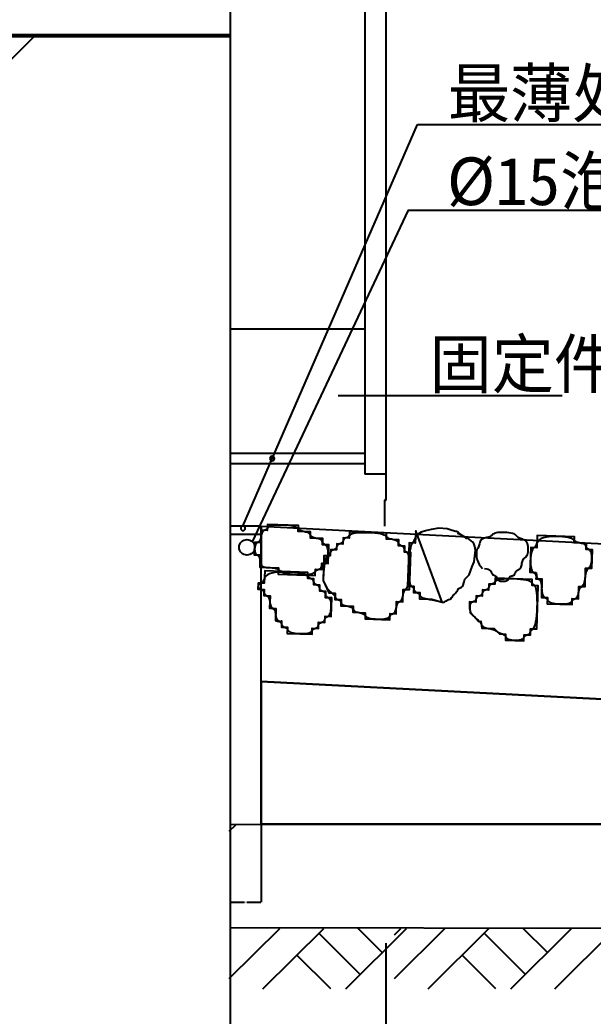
# Model space of a CAD drawing. Header units: metres. Extents: x 5236 to 7373, y 2233 to 4846.
# Drawn here: x 5951 to 6504, y 3224 to 4185 of the extents above; entities that cross this region are included whole.
import ezdxf

# ---------------------------------------------------------------- set-up
doc = ezdxf.new("R2010")
doc.units = ezdxf.units.M
for name, color, linetype in [('A-DIM', 3, 'Continuous'), ('HATCH', 9, 'Continuous'), ('LINE', 31, 'Continuous'), ('PUB_DIM', 3, 'Continuous'), ('STR', 1, 'Continuous'), ('TEXT', 7, 'Continuous'), ('TXT1', 4, 'Continuous')]:
    doc.layers.add(name, color=color, linetype=linetype)
doc.dimstyles.get("Standard").update_dxf_attribs({"dimtxt": 2.5, "dimasz": 2.5, "dimexe": 1.25, "dimexo": 0.625, "dimtad": 1, "dimcen": 2.5, "dimazin": 3, "dimtfac": 1, "dimtmove": 0, "dimatfit": 3})

# ---------------------------------------------------------------- blocks, each defined once
blk = doc.blocks.new('*D3')
for p, q in [((6303.86, 3746.65), (6303.86, 3721.63)), ((6302.9, 3721.63), (6302.65, 3721.63)), ((6303.15, 3696.6), (6303.15, 3721.63)), ((6303.15, 3721.63), (6303.86, 3721.63)), ((6304.11, 3721.63), (6304.36, 3721.63))]:
    blk.add_line(p, q)
at = {"layer": 'Defpoints'}
for p in [(6303.86, 3746.65), (6303.15, 3721.63), (6303.15, 3696.6)]:
    blk.add_point(p, dxfattribs=at)
at = {"layer": 'PUB_DIM', "insert": (6303.505, 3722.755), "char_height": 1, "attachment_point": 5}
blk.add_mtext('50', dxfattribs=at)
blk = doc.blocks.new('*D4')
for p, q in [((6153.86, 3438.29), (6153.86, 3333.85)), ((6183.86, 3438.29), (6183.86, 3333.85)), ((6154.11, 3333.85), (6167.86, 3333.85)), ((6169.86, 3333.85), (6183.61, 3333.85))]:
    blk.add_line(p, q)
at = {"layer": 'Defpoints'}
for p in [(6153.86, 3438.29), (6183.86, 3438.29), (6153.86, 3333.85)]:
    blk.add_point(p, dxfattribs=at)
at = {"layer": 'PUB_DIM', "insert": (6168.86, 3333.85), "char_height": 1, "attachment_point": 5}
blk.add_mtext('30', dxfattribs=at)
blk = doc.blocks.new('*D5')
for p, q in [((6303.86, 3294.14), (6303.86, 3063.3)), ((6903.86, 3294.14), (6903.86, 3063.3)), ((6304.11, 3063.3), (6602.36, 3063.3)), ((6605.36, 3063.3), (6903.61, 3063.3))]:
    blk.add_line(p, q)
at = {"layer": 'Defpoints'}
for p in [(6303.86, 3294.14), (6903.86, 3294.14), (6303.86, 3063.3)]:
    blk.add_point(p, dxfattribs=at)
at = {"layer": 'PUB_DIM', "insert": (6603.86, 3063.3), "char_height": 1, "attachment_point": 5}
blk.add_mtext('600', dxfattribs=at)

msp = doc.modelspace()

# ---------------------------------------------------------------- hatches: boundary and pattern name
h = msp.add_hatch()
h.set_pattern_fill('AN31C', scale=400)
h.set_pattern_definition([(45, (0, 0), (-898.03, 898.03), [])])
h.paths.add_polyline_path([(5828.86, 3803.64), (5798.86, 3803.64), (5798.86, 4168.78), (5628.86, 4168.78), (5628.86, 3803.64), (5598.86, 3803.64), (5598.86, 4168.78), (5473.86, 4168.78), (5473.86, 2977.9), (6153.86, 2977.9), (6153.86, 4168.78), (6028.86, 4168.78), (6028.86, 3803.64), (5998.86, 3803.64), (5998.86, 4168.78), (5828.86, 4168.78)])
h.paths.add_polyline_path([(5598.86, 3803.64), (5628.86, 3803.64), (5628.86, 4168.78), (5598.86, 4168.78)])
h.paths.add_polyline_path([(5828.86, 4168.78), (5798.86, 4168.78), (5798.86, 3803.64), (5828.86, 3803.64)])
h.paths.add_polyline_path([(6028.86, 4168.78), (5998.86, 4168.78), (5998.86, 3803.64), (6028.86, 3803.64)])
at = {"layer": 'HATCH'}
h = msp.add_hatch(dxfattribs=at)
h.set_pattern_fill('AR-CONC', scale=20)
h.paths.add_polyline_path([(6575.02, 3308.79), (6575.02, 3349.53, -0.43), (6572.69, 3351.71, -0.43), (6575.02, 3353.89), (6575.02, 3408.91), (6153.86, 3408.72), (6153.86, 3309.33)])
h.paths.add_polyline_path([(6575.02, 3408.91), (6575.02, 3353.89, -0.4), (6577.06, 3351.71, -0.4), (6575.02, 3349.53), (6575.02, 3308.79), (6805.7, 3308.49), (6734.05, 3408.98)])

# ---------------------------------------------------------------- linework, layer by layer
for p, q in [((6166.2, 3696.6, -5004.31), (6334.5, 4083.89, -5004.31)), ((6334.5, 4083.89, -5004.31), (6706.15, 4083.89, -5004.31)), ((6283.86, 3886.65, -5004.31), (6153.86, 3886.65, -5004.31)), ((6283.86, 3766.65, -5004.31), (6153.86, 3766.65, -5004.31)), ((6283.86, 3756.65, -5004.31), (6153.86, 3756.65, -5004.31)), ((6183.86, 3696.6, -5004.31), (6153.86, 3696.6, -5004.31)), ((6183.86, 3688.6, -5004.31), (6153.86, 3688.6, -5004.31))]:
    msp.add_line(p, q)
msp.add_lwpolyline([(6175.41, 3681.35), (6325.94, 4001.36), (6661.86, 4001.36)])
for points in [[(6192.21, 3761.75, 1), (6196.59, 3761.75, 1)], [(6164.02, 3694.41, 1), (6168.39, 3694.41, 1)]]:
    msp.add_lwpolyline(points, format="xyb", close=True)
msp.add_lwpolyline([(6183.86, 3546.51), (6183.86, 3408.78), (6734.05, 3408.98), (6805.7, 3308.49), (6923.96, 3308.49), (6923.96, 3481.98), (6853.96, 3481.98), (6853.96, 3511.98)], close=True)
msp.add_circle((6170.07, 3676.09, -5004.31), 7.5)
at = {"layer": 'A-DIM'}
for points in [[(5473.86, 2977.9), (5473.86, 4170.96), (6153.86, 4170.96), (6153.86, 2977.9)], [(6183.86, 3546.51), (6853.96, 3511.98), (6853.96, 3481.98), (6923.96, 3481.98), (6923.73, 3308.34), (6811.99, 3308.54), (6805.7, 3308.49), (6734.05, 3408.98), (6183.86, 3408.98), (6183.86, 3546.51)]]:
    msp.add_lwpolyline(points, dxfattribs=at)
at = {"layer": 'HATCH'}
for p, q in [((6153.07, 3402.43, -5004.31), (6159.19, 3408.54, -5004.31)), ((6153.07, 3260, -5004.31), (6201.62, 3308.54, -5004.31)), ((6185.54, 3250.04, -5004.31), (6244.04, 3308.54, -5004.31)), ((6265.27, 3250.04, -5004.31), (6323.77, 3308.54, -5004.31)), ((6300.47, 3285.24, -5004.31), (6277.17, 3308.54, -5004.31)), ((6312.31, 3302.43, -5004.31), (6318.42, 3308.54, -5004.31)), ((6312.31, 3260, -5004.31), (6360.85, 3308.54, -5004.31)), ((6344.77, 3250.04, -5004.31), (6403.27, 3308.54, -5004.31)), ((6424.5, 3250.04, -5004.31), (6483, 3308.54, -5004.31)), ((6459.7, 3285.24, -5004.31), (6436.4, 3308.54, -5004.31)), ((6466.93, 3250.04, -5004.31), (6525.43, 3308.54, -5004.31)), ((6279.26, 3264.03, -5004.31), (6239.39, 3303.89, -5004.31)), ((6438.49, 3264.03, -5004.31), (6398.63, 3303.89, -5004.31)), ((6250.82, 3250.04, -5004.31), (6218.18, 3282.68, -5004.31)), ((6410.05, 3250.04, -5004.31), (6377.41, 3282.68, -5004.31))]:
    msp.add_line(p, q, dxfattribs=at)
for points in [[(6194.45, 3656.4), (6194.45, 3656.4), (6196.42, 3656.2), (6197.97, 3655.79), (6199.23, 3655.21), (6200.35, 3654.52), (6201.46, 3653.76), (6202.72, 3652.97), (6204.25, 3652.21), (6206.21, 3651.53), (6208.68, 3650.95), (6211.58, 3650.5), (6214.76, 3650.16), (6218.08, 3649.94), (6221.41, 3649.84), (6224.6, 3649.85), (6227.52, 3649.97), (6230.02, 3650.21), (6232.01, 3650.56), (6233.51, 3650.99), (6234.63, 3651.49), (6235.43, 3652.01), (6236, 3652.55), (6236.41, 3653.07), (6236.76, 3653.54), (6237.11, 3653.94), (6237.54, 3654.26), (6238.03, 3654.5), (6238.57, 3654.7), (6239.13, 3654.87), (6239.69, 3655.04), (6240.23, 3655.23), (6240.72, 3655.48), (6241.15, 3655.79), (6241.49, 3656.19), (6241.77, 3656.67), (6242, 3657.19), (6242.21, 3657.74), (6242.42, 3658.29), (6242.65, 3658.81), (6242.93, 3659.29), (6243.27, 3659.69), (6243.7, 3660.01), (6244.19, 3660.28), (6244.73, 3660.55), (6245.3, 3660.86), (6245.87, 3661.27), (6246.42, 3661.82), (6246.93, 3662.55), (6247.38, 3663.52), (6247.75, 3664.76), (6248.03, 3666.2), (6248.22, 3667.79), (6248.33, 3669.45), (6248.34, 3671.12), (6248.25, 3672.71), (6248.07, 3674.18), (6247.79, 3675.43), (6247.41, 3676.43), (6246.95, 3677.2), (6246.44, 3677.78), (6245.9, 3678.23), (6245.35, 3678.58), (6244.83, 3678.89), (6244.36, 3679.19), (6243.95, 3679.54), (6243.63, 3679.96), (6243.38, 3680.46), (6243.15, 3681), (6242.9, 3681.56), (6242.61, 3682.12), (6242.24, 3682.67), (6241.75, 3683.17), (6241.11, 3683.61), (6240.29, 3683.96), (6239.33, 3684.26), (6238.28, 3684.51), (6237.17, 3684.73), (6236.07, 3684.96), (6235.01, 3685.21), (6234.05, 3685.51), (6233.24, 3685.86), (6232.59, 3686.3), (6232.09, 3686.8), (6231.68, 3687.35), (6231.32, 3687.92), (6230.96, 3688.48), (6230.55, 3689.03), (6230.05, 3689.53), (6229.4, 3689.97), (6228.58, 3690.33), (6227.62, 3690.62), (6226.57, 3690.87), (6225.46, 3691.1), (6224.36, 3691.32), (6223.31, 3691.57), (6222.34, 3691.87), (6221.53, 3692.22), (6220.87, 3692.66), (6220.33, 3693.17), (6219.81, 3693.72), (6219.24, 3694.29), (6218.52, 3694.87), (6217.58, 3695.43), (6216.34, 3695.96), (6214.71, 3696.43), (6212.65, 3696.83), (6210.23, 3697.14), (6207.58, 3697.37), (6204.81, 3697.52), (6202.03, 3697.56), (6199.37, 3697.52), (6196.94, 3697.37), (6194.85, 3697.11), (6193.19, 3696.75), (6191.93, 3696.31), (6191, 3695.81), (6190.31, 3695.28), (6189.82, 3694.74), (6189.44, 3694.23), (6189.11, 3693.75), (6188.76, 3693.35), (6188.33, 3693.03), (6187.84, 3692.78), (6187.3, 3692.54), (6186.73, 3692.3), (6186.17, 3692.01), (6185.62, 3691.64), (6185.12, 3691.15), (6184.68, 3690.51), (6184.32, 3689.69), (6184.03, 3688.73), (6183.78, 3687.68), (6183.55, 3686.57), (6183.33, 3685.47), (6183.08, 3684.42), (6182.78, 3683.46), (6182.42, 3682.64), (6181.99, 3682), (6181.48, 3681.49), (6180.94, 3681.09), (6180.37, 3680.72), (6179.8, 3680.36), (6179.26, 3679.96), (6178.75, 3679.45), (6178.32, 3678.81), (6177.96, 3677.99), (6177.7, 3677.03), (6177.52, 3675.97), (6177.44, 3674.86), (6177.44, 3673.75), (6177.55, 3672.69), (6177.75, 3671.71), (6178.04, 3670.87), (6178.44, 3670.2), (6178.9, 3669.66), (6179.42, 3669.21), (6179.96, 3668.82), (6180.5, 3668.42), (6181.02, 3667.97), (6181.49, 3667.44), (6181.88, 3666.76), (6182.18, 3665.92), (6182.41, 3664.94), (6182.61, 3663.87), (6182.8, 3662.76), (6183.01, 3661.64), (6183.27, 3660.57), (6183.62, 3659.59), (6184.09, 3658.74), (6184.7, 3658.06), (6185.47, 3657.55), (6186.42, 3657.16), (6187.57, 3656.88), (6188.93, 3656.69), (6190.51, 3656.57), (6192.35, 3656.48), (6194.45, 3656.4), (6200.4, 3656.2), (6200.2, 3650.24), (6235.95, 3649.02), (6236.15, 3654.97), (6242.11, 3654.76), (6242.31, 3660.72), (6248.27, 3660.51), (6248.88, 3678.37), (6242.93, 3678.58), (6243.13, 3684.53), (6231.22, 3684.94), (6231.42, 3690.89), (6219.51, 3691.3), (6219.71, 3697.25), (6189.92, 3698.28), (6189.71, 3692.32), (6183.76, 3692.53), (6183.35, 3680.62), (6177.39, 3680.83), (6176.98, 3668.92), (6182.94, 3668.71), (6182.53, 3656.81), (6188.49, 3656.6), (6194.45, 3656.4)], [(6243.48, 3644.18), (6243.48, 3644.18), (6245.44, 3640.18), (6247.18, 3637.15), (6248.69, 3634.94), (6250.01, 3633.4), (6251.13, 3632.38), (6252.07, 3631.73), (6252.84, 3631.3), (6253.46, 3630.92), (6253.94, 3630.49), (6254.31, 3630), (6254.59, 3629.45), (6254.82, 3628.89), (6255.03, 3628.33), (6255.24, 3627.79), (6255.49, 3627.3), (6255.81, 3626.87), (6256.21, 3626.53), (6256.69, 3626.25), (6257.21, 3626.02), (6257.76, 3625.81), (6258.31, 3625.6), (6258.83, 3625.37), (6259.31, 3625.09), (6259.71, 3624.75), (6260.03, 3624.32), (6260.29, 3623.83), (6260.52, 3623.29), (6260.76, 3622.73), (6261.05, 3622.16), (6261.42, 3621.62), (6261.91, 3621.12), (6262.55, 3620.68), (6263.37, 3620.32), (6264.33, 3620.03), (6265.39, 3619.78), (6266.49, 3619.55), (6267.59, 3619.32), (6268.65, 3619.07), (6269.61, 3618.78), (6270.43, 3618.42), (6271.07, 3617.99), (6271.58, 3617.48), (6271.99, 3616.94), (6272.35, 3616.37), (6272.71, 3615.8), (6273.12, 3615.26), (6273.62, 3614.76), (6274.26, 3614.32), (6275.08, 3613.96), (6276.04, 3613.67), (6277.1, 3613.42), (6278.2, 3613.19), (6279.3, 3612.96), (6280.36, 3612.71), (6281.32, 3612.42), (6282.14, 3612.06), (6282.79, 3611.62), (6283.32, 3611.12), (6283.8, 3610.57), (6284.3, 3610), (6284.9, 3609.43), (6285.66, 3608.87), (6286.66, 3608.35), (6287.96, 3607.89), (6289.61, 3607.51), (6291.54, 3607.21), (6293.66, 3607), (6295.88, 3606.87), (6298.1, 3606.84), (6300.23, 3606.91), (6302.18, 3607.08), (6303.85, 3607.34), (6305.18, 3607.71), (6306.19, 3608.16), (6306.95, 3608.67), (6307.52, 3609.2), (6307.94, 3609.74), (6308.28, 3610.26), (6308.6, 3610.74), (6308.95, 3611.14), (6309.38, 3611.46), (6309.87, 3611.72), (6310.41, 3611.95), (6310.98, 3612.19), (6311.54, 3612.48), (6312.09, 3612.85), (6312.59, 3613.34), (6313.03, 3613.98), (6313.38, 3614.8), (6313.68, 3615.76), (6313.93, 3616.81), (6314.15, 3617.92), (6314.38, 3619.02), (6314.63, 3620.07), (6314.92, 3621.03), (6315.28, 3621.85), (6315.72, 3622.49), (6316.22, 3623), (6316.77, 3623.41), (6317.34, 3623.77), (6317.9, 3624.13), (6318.45, 3624.54), (6318.95, 3625.04), (6319.39, 3625.68), (6319.75, 3626.5), (6320.04, 3627.46), (6320.29, 3628.51), (6320.52, 3629.62), (6320.75, 3630.72), (6321, 3631.77), (6321.29, 3632.73), (6321.65, 3633.55), (6322.09, 3634.2), (6322.59, 3634.76), (6323.14, 3635.32), (6323.72, 3635.96), (6324.3, 3636.8), (6324.87, 3637.91), (6325.41, 3639.4), (6325.89, 3641.35), (6326.3, 3643.83), (6326.64, 3646.73), (6326.88, 3649.91), (6327.05, 3653.23), (6327.11, 3656.56), (6327.08, 3659.75), (6326.95, 3662.67), (6326.71, 3665.16), (6326.36, 3667.15), (6325.93, 3668.65), (6325.43, 3669.77), (6324.91, 3670.57), (6324.37, 3671.13), (6323.85, 3671.55), (6323.38, 3671.89), (6322.98, 3672.25), (6322.66, 3672.67), (6322.42, 3673.17), (6322.22, 3673.7), (6322.05, 3674.26), (6321.88, 3674.82), (6321.69, 3675.36), (6321.44, 3675.86), (6321.13, 3676.28), (6320.72, 3676.63), (6320.25, 3676.9), (6319.72, 3677.13), (6319.18, 3677.34), (6318.63, 3677.55), (6318.1, 3677.78), (6317.63, 3678.06), (6317.22, 3678.4), (6316.91, 3678.83), (6316.65, 3679.32), (6316.42, 3679.86), (6316.17, 3680.43), (6315.89, 3680.99), (6315.51, 3681.53), (6315.02, 3682.04), (6314.38, 3682.47), (6313.56, 3682.83), (6312.6, 3683.12), (6311.55, 3683.37), (6310.44, 3683.6), (6309.34, 3683.83), (6308.29, 3684.08), (6307.33, 3684.37), (6306.51, 3684.73), (6305.85, 3685.17), (6305.3, 3685.67), (6304.74, 3686.22), (6304.09, 3686.8), (6303.26, 3687.38), (6302.14, 3687.95), (6300.66, 3688.49), (6298.7, 3688.97), (6296.22, 3689.38), (6293.32, 3689.71), (6290.14, 3689.96), (6286.81, 3690.12), (6283.48, 3690.19), (6280.29, 3690.16), (6277.37, 3690.03), (6274.87, 3689.79), (6272.88, 3689.44), (6271.38, 3689.01), (6270.26, 3688.52), (6269.46, 3687.99), (6268.89, 3687.45), (6268.48, 3686.94), (6268.13, 3686.46), (6267.78, 3686.06), (6267.35, 3685.74), (6266.86, 3685.5), (6266.32, 3685.31), (6265.76, 3685.14), (6265.2, 3684.96), (6264.66, 3684.77), (6264.17, 3684.53), (6263.74, 3684.21), (6263.4, 3683.81), (6263.12, 3683.33), (6262.89, 3682.81), (6262.68, 3682.26), (6262.47, 3681.71), (6262.24, 3681.19), (6261.96, 3680.71), (6261.62, 3680.31), (6261.19, 3680), (6260.7, 3679.75), (6260.16, 3679.56), (6259.6, 3679.39), (6259.04, 3679.22), (6258.5, 3679.02), (6258.01, 3678.78), (6257.58, 3678.46), (6257.24, 3678.06), (6256.96, 3677.58), (6256.73, 3677.06), (6256.52, 3676.51), (6256.31, 3675.97), (6256.08, 3675.44), (6255.8, 3674.97), (6255.46, 3674.56), (6255.03, 3674.25), (6254.54, 3674), (6254, 3673.81), (6253.44, 3673.64), (6252.88, 3673.47), (6252.34, 3673.27), (6251.84, 3673.03), (6251.42, 3672.71), (6251.07, 3672.31), (6250.79, 3671.84), (6250.54, 3671.31), (6250.29, 3670.77), (6250.03, 3670.22), (6249.71, 3669.7), (6249.31, 3669.23), (6248.8, 3668.83), (6248.17, 3668.48), (6247.44, 3667.93), (6246.66, 3666.9), (6245.88, 3665.08), (6245.12, 3662.2), (6244.44, 3657.95), (6243.88, 3652.04), (6243.48, 3644.18), (6249.03, 3632.07), (6254.99, 3631.87), (6254.78, 3625.91), (6260.74, 3625.71), (6260.53, 3619.76), (6272.45, 3619.35), (6272.24, 3613.39), (6284.16, 3612.99), (6283.95, 3607.03), (6307.79, 3606.22), (6307.99, 3612.17), (6313.95, 3611.96), (6314.36, 3623.87), (6320.32, 3623.66), (6320.72, 3635.57), (6326.68, 3635.36), (6327.91, 3671.08), (6321.95, 3671.29), (6322.15, 3677.24), (6316.2, 3677.44), (6316.4, 3683.4), (6304.49, 3683.81), (6304.69, 3689.76), (6268.94, 3690.99), (6268.74, 3685.03), (6262.78, 3685.24), (6262.58, 3679.28), (6256.62, 3679.49), (6256.42, 3673.54), (6250.46, 3673.74), (6250.25, 3667.79), (6244.3, 3667.99), (6243.48, 3644.18)], [(6355, 3694.46), (6355, 3694.46), (6347.66, 3693.44), (6342.11, 3692.15), (6338.09, 3690.68), (6335.33, 3689.09), (6333.56, 3687.48), (6332.5, 3685.92), (6331.91, 3684.49), (6331.49, 3683.25), (6331.04, 3682.27), (6330.53, 3681.46), (6329.97, 3680.69), (6329.39, 3679.85), (6328.8, 3678.83), (6328.22, 3677.5), (6327.67, 3675.75), (6327.18, 3673.47), (6326.76, 3670.58), (6326.41, 3667.19), (6326.14, 3663.48), (6325.96, 3659.6), (6325.87, 3655.72), (6325.89, 3652), (6326, 3648.6), (6326.23, 3645.69), (6326.56, 3643.38), (6326.99, 3641.63), (6327.48, 3640.34), (6328, 3639.42), (6328.53, 3638.78), (6329.05, 3638.33), (6329.52, 3637.97), (6329.93, 3637.61), (6330.24, 3637.19), (6330.49, 3636.69), (6330.68, 3636.16), (6330.85, 3635.6), (6331.02, 3635.04), (6331.22, 3634.5), (6331.46, 3634), (6331.78, 3633.58), (6332.18, 3633.23), (6332.66, 3632.96), (6333.18, 3632.73), (6333.73, 3632.52), (6334.28, 3632.31), (6334.8, 3632.08), (6335.28, 3631.8), (6335.68, 3631.46), (6336, 3631.03), (6336.27, 3630.54), (6336.54, 3630), (6336.85, 3629.43), (6337.26, 3628.86), (6337.81, 3628.31), (6338.54, 3627.8), (6339.52, 3627.35), (6340.76, 3626.98), (6342.3, 3626.64), (6344.14, 3626.3), (6346.3, 3625.92), (6348.77, 3625.44), (6351.57, 3624.83), (6354.71, 3624.05), (6358.2, 3623.05), (6332.79, 3692.15), (6332.38, 3680.24), (6326.43, 3680.45), (6325, 3638.78), (6330.95, 3638.57), (6330.75, 3632.62), (6336.71, 3632.42), (6336.5, 3626.46), (6348.42, 3626.05), (6358.2, 3623.05)], [(6379.22, 3686.64), (6376.02, 3688.47), (6375.13, 3688.78), (6374.97, 3689.32), (6373.64, 3689.09), (6373.92, 3690.28), (6371.96, 3691.39), (6371.31, 3691.27), (6368, 3692.34), (6363, 3693.79), (6355, 3694.46)], [(6399.24, 3655.61), (6401.2, 3655.41), (6402.68, 3655), (6403.76, 3654.44), (6404.52, 3653.75), (6405.04, 3653.01), (6405.41, 3652.26), (6405.72, 3651.54), (6406.04, 3650.91), (6406.43, 3650.4), (6406.91, 3650), (6407.43, 3649.68), (6407.97, 3649.41), (6408.52, 3649.17), (6409.05, 3648.92), (6409.52, 3648.64), (6409.93, 3648.29), (6410.24, 3647.87), (6410.5, 3647.37), (6410.73, 3646.83), (6410.98, 3646.27), (6411.27, 3645.7), (6411.64, 3645.16), (6412.13, 3644.66), (6412.77, 3644.22), (6413.59, 3643.86), (6414.55, 3643.6), (6415.61, 3643.42), (6416.72, 3643.34), (6417.83, 3643.35), (6418.89, 3643.45), (6419.87, 3643.65), (6420.71, 3643.95), (6421.38, 3644.34), (6421.91, 3644.81), (6422.31, 3645.32), (6422.64, 3645.87), (6422.92, 3646.41), (6423.19, 3646.94), (6423.48, 3647.41), (6423.83, 3647.81), (6424.25, 3648.13), (6424.75, 3648.37), (6425.29, 3648.57), (6425.85, 3648.74), (6426.41, 3648.91), (6426.95, 3649.1), (6427.44, 3649.35), (6427.87, 3649.66), (6428.21, 3650.07), (6428.49, 3650.54), (6428.72, 3651.07), (6428.93, 3651.61), (6429.14, 3652.16), (6429.37, 3652.68), (6429.64, 3653.16), (6429.99, 3653.56), (6430.41, 3653.88), (6430.91, 3654.14), (6431.45, 3654.37), (6432.01, 3654.61), (6432.58, 3654.9), (6433.12, 3655.27), (6433.62, 3655.76), (6434.06, 3656.4), (6434.42, 3657.22), (6434.71, 3658.18), (6434.96, 3659.24), (6435.19, 3660.34), (6435.42, 3661.44), (6435.67, 3662.49), (6435.96, 3663.45), (6436.32, 3664.27), (6436.76, 3664.92), (6437.26, 3665.43), (6437.81, 3665.88), (6438.38, 3666.31), (6438.95, 3666.79), (6439.5, 3667.38), (6440.01, 3668.12), (6440.46, 3669.1), (6440.83, 3670.33), (6441.1, 3671.77), (6441.25, 3673.36), (6441.29, 3675.03), (6441.18, 3676.7), (6440.92, 3678.3), (6440.49, 3679.77), (6439.88, 3681.03), (6439.08, 3682.05), (6438.14, 3682.83), (6437.09, 3683.43), (6436, 3683.9), (6434.9, 3684.27), (6433.85, 3684.59), (6432.89, 3684.91), (6432.07, 3685.28), (6431.42, 3685.71), (6430.89, 3686.22), (6430.41, 3686.76), (6429.9, 3687.34), (6429.31, 3687.91), (6428.55, 3688.47), (6427.55, 3688.99), (6426.25, 3689.45), (6424.6, 3689.83), (6422.67, 3690.13), (6420.55, 3690.34), (6418.33, 3690.47), (6416.11, 3690.49), (6413.98, 3690.43), (6412.03, 3690.26), (6410.36, 3689.99), (6409.03, 3689.62), (6408, 3689.17), (6407.2, 3688.67), (6406.57, 3688.14), (6406.02, 3687.6), (6405.5, 3687.09), (6404.94, 3686.62), (6404.26, 3686.23), (6403.42, 3685.93), (6402.44, 3685.69), (6401.37, 3685.47), (6400.25, 3685.25), (6399.13, 3684.98), (6398.06, 3684.63), (6397.07, 3684.15), (6396.22, 3683.53), (6395.53, 3682.72), (6394.99, 3681.77), (6394.57, 3680.72), (6394.22, 3679.62), (6393.92, 3678.52), (6393.64, 3677.47), (6393.33, 3676.51), (6392.97, 3675.69), (6392.53, 3675.05), (6392.06, 3674.55), (6391.65, 3674.22)], [(6358.23, 3623.04), (6359.28, 3623.26), (6359.99, 3623.26), (6360.46, 3623.36), (6361.07, 3624.07), (6362.15, 3624.37), (6362.8, 3624.52), (6363.23, 3625), (6363.73, 3625.36), (6364.27, 3625.64), (6364.83, 3625.87), (6365.92, 3626.14), (6366.38, 3626.2), (6366.81, 3626.9), (6367.33, 3627.59), (6367.67, 3627.99), (6368.19, 3628.46), (6368.46, 3628.98), (6368.74, 3629.53), (6369.06, 3630.07), (6369.47, 3630.59), (6370.06, 3630.83), (6370.58, 3631.15), (6370.67, 3631.5), (6371.1, 3632.01), (6371.78, 3632.74), (6372.71, 3633.52), (6373.51, 3634.71), (6374.11, 3636.44), (6376.65, 3637.39), (6378.14, 3638.71), (6379.52, 3642.68), (6380.09, 3645.29), (6380.4, 3645.84), (6384.18, 3649.58), (6387.07, 3657.56), (6389.19, 3662), (6390.55, 3673.47), (6389.91, 3676.87), (6388.73, 3679.73), (6388.37, 3680.24), (6387.75, 3680.98), (6382.98, 3684.8), (6381.86, 3684.78), (6382.24, 3685.21), (6379.22, 3686.64), (6381.04, 3684.83), (6381.49, 3684.7), (6381.46, 3684.84), (6381.09, 3685.18), (6381.8, 3684.73), (6381.06, 3685.31), (6381.58, 3685.64), (6380.63, 3685.4)], [(6384.86, 3613.19), (6384.86, 3613.19), (6387.75, 3610.39), (6390, 3608.28), (6391.71, 3606.75), (6392.96, 3605.68), (6393.85, 3604.95), (6394.44, 3604.46), (6394.84, 3604.09), (6395.13, 3603.72), (6395.38, 3603.26), (6395.62, 3602.71), (6395.89, 3602.11), (6396.21, 3601.47), (6396.59, 3600.83), (6397.07, 3600.21), (6397.66, 3599.63), (6398.4, 3599.13), (6399.3, 3598.72), (6400.33, 3598.4), (6401.46, 3598.12), (6402.65, 3597.89), (6403.88, 3597.67), (6405.09, 3597.44), (6406.27, 3597.19), (6407.38, 3596.88), (6408.38, 3596.51), (6409.29, 3596.09), (6410.13, 3595.63), (6410.9, 3595.16), (6411.63, 3594.69), (6412.32, 3594.23), (6413, 3593.82), (6413.68, 3593.46), (6414.37, 3593.17), (6415.06, 3592.93), (6415.74, 3592.73), (6416.39, 3592.54), (6417, 3592.34), (6417.56, 3592.12), (6418.05, 3591.84), (6418.45, 3591.5), (6418.77, 3591.07), (6419.04, 3590.58), (6419.31, 3590.04), (6419.62, 3589.47), (6420.03, 3588.9), (6420.58, 3588.35), (6421.32, 3587.84), (6422.29, 3587.4), (6423.52, 3587.03), (6424.97, 3586.74), (6426.56, 3586.55), (6428.22, 3586.45), (6429.89, 3586.44), (6431.49, 3586.52), (6432.95, 3586.7), (6434.21, 3586.99), (6435.21, 3587.37), (6435.98, 3587.83), (6436.56, 3588.34), (6437.01, 3588.88), (6437.36, 3589.42), (6437.66, 3589.94), (6437.97, 3590.42), (6438.32, 3590.82), (6438.74, 3591.13), (6439.24, 3591.38), (6439.77, 3591.57), (6440.34, 3591.74), (6440.9, 3591.91), (6441.43, 3592.11), (6441.93, 3592.35), (6442.35, 3592.67), (6442.7, 3593.07), (6442.98, 3593.55), (6443.21, 3594.07), (6443.42, 3594.62), (6443.62, 3595.16), (6443.86, 3595.69), (6444.13, 3596.16), (6444.48, 3596.57), (6444.9, 3596.89), (6445.4, 3597.22), (6445.95, 3597.63), (6446.52, 3598.23), (6447.11, 3599.11), (6447.68, 3600.37), (6448.23, 3602.09), (6448.72, 3604.37), (6449.15, 3607.26), (6449.49, 3610.64), (6449.76, 3614.35), (6449.94, 3618.23), (6450.03, 3622.11), (6450.02, 3625.83), (6449.9, 3629.23), (6449.67, 3632.15), (6449.34, 3634.45), (6448.91, 3636.21), (6448.42, 3637.5), (6447.9, 3638.41), (6447.37, 3639.05), (6446.85, 3639.51), (6446.38, 3639.86), (6445.97, 3640.22), (6445.65, 3640.64), (6445.34, 3641.14), (6444.96, 3641.68), (6444.43, 3642.26), (6443.67, 3642.84), (6442.59, 3643.41), (6441.11, 3643.94), (6439.16, 3644.42), (6436.68, 3644.84), (6433.78, 3645.17), (6430.6, 3645.42), (6427.27, 3645.58), (6423.94, 3645.65), (6420.75, 3645.62), (6417.83, 3645.48), (6415.33, 3645.24), (6413.34, 3644.9), (6411.84, 3644.46), (6410.72, 3643.97), (6409.92, 3643.44), (6409.35, 3642.91), (6408.94, 3642.39), (6408.59, 3641.92), (6408.24, 3641.51), (6407.81, 3641.2), (6407.32, 3640.95), (6406.78, 3640.76), (6406.22, 3640.59), (6405.66, 3640.42), (6405.12, 3640.22), (6404.63, 3639.98), (6404.2, 3639.67), (6403.86, 3639.26), (6403.58, 3638.79), (6403.35, 3638.26), (6403.14, 3637.71), (6402.93, 3637.17), (6402.7, 3636.64), (6402.42, 3636.17), (6402.08, 3635.76), (6401.65, 3635.45), (6401.16, 3635.21), (6400.62, 3635.01), (6400.06, 3634.84), (6399.5, 3634.67), (6398.96, 3634.48), (6398.47, 3634.23), (6398.04, 3633.92), (6397.7, 3633.51), (6397.42, 3633.04), (6397.19, 3632.51), (6396.98, 3631.97), (6396.77, 3631.42), (6396.54, 3630.9), (6396.26, 3630.42), (6395.92, 3630.02), (6395.49, 3629.7), (6395, 3629.46), (6394.46, 3629.26), (6393.9, 3629.09), (6393.34, 3628.92), (6392.8, 3628.73), (6392.3, 3628.48), (6391.88, 3628.17), (6391.53, 3627.77), (6391.26, 3627.29), (6391.03, 3626.77), (6390.82, 3626.22), (6390.61, 3625.67), (6390.38, 3625.15), (6390.1, 3624.67), (6389.76, 3624.27), (6389.33, 3623.95), (6388.84, 3623.7), (6388.3, 3623.49), (6387.73, 3623.28), (6387.17, 3623.05), (6386.63, 3622.77), (6386.13, 3622.4), (6385.7, 3621.92), (6385.35, 3621.31), (6385.1, 3620.55), (6384.93, 3619.66), (6384.85, 3618.62), (6384.87, 3617.46), (6384.98, 3616.16), (6385.19, 3614.72), (6385.49, 3613.16), (6393.46, 3604.7), (6395.42, 3604.92), (6396.62, 3598.06), (6408.53, 3597.65), (6413.52, 3592.66), (6419.48, 3592.46), (6419.27, 3586.51), (6437.15, 3585.89), (6437.36, 3591.84), (6443.31, 3591.64), (6443.52, 3597.59), (6449.47, 3597.39), (6450.9, 3639.06), (6444.95, 3639.26), (6445.15, 3645.21), (6409.4, 3646.44), (6409.2, 3640.49), (6403.24, 3640.69), (6403.04, 3634.74), (6397.08, 3634.94), (6396.88, 3628.99), (6390.92, 3629.2), (6390.72, 3623.24), (6384.76, 3623.45), (6384.55, 3617.49), (6385.49, 3613.16)]]:
    msp.add_lwpolyline(points, dxfattribs=at)
for points in [[(6448.75, 3651.81), (6449.58, 3646.81), (6449.98, 3646.46), (6450.45, 3646.16), (6450.98, 3645.85), (6451.52, 3645.5), (6452.06, 3645.06), (6452.57, 3644.47), (6453.03, 3643.7), (6453.41, 3642.7), (6453.7, 3641.45), (6453.91, 3639.99), (6454.07, 3638.39), (6454.2, 3636.72), (6454.33, 3635.05), (6454.49, 3633.45), (6454.7, 3631.99), (6454.99, 3630.73), (6455.37, 3629.73), (6455.83, 3628.96), (6456.34, 3628.38), (6456.88, 3627.94), (6457.42, 3627.58), (6457.94, 3627.28), (6458.42, 3626.97), (6458.82, 3626.63), (6459.14, 3626.2), (6459.43, 3625.71), (6459.73, 3625.16), (6460.12, 3624.6), (6460.65, 3624.02), (6461.37, 3623.47), (6462.35, 3622.95), (6463.65, 3622.49), (6465.3, 3622.11), (6467.23, 3621.81), (6469.35, 3621.59), (6471.57, 3621.47), (6473.79, 3621.44), (6475.92, 3621.51), (6477.86, 3621.67), (6479.54, 3621.94), (6480.86, 3622.31), (6481.88, 3622.76), (6482.64, 3623.27), (6483.2, 3623.8), (6483.63, 3624.34), (6483.97, 3624.86), (6484.29, 3625.34), (6484.64, 3625.74), (6485.06, 3626.06), (6485.56, 3626.32), (6486.1, 3626.55), (6486.66, 3626.79), (6487.23, 3627.08), (6487.77, 3627.45), (6488.27, 3627.94), (6488.71, 3628.58), (6489.07, 3629.4), (6489.36, 3630.36), (6489.61, 3631.41), (6489.84, 3632.52), (6490.07, 3633.62), (6490.32, 3634.67), (6490.61, 3635.63), (6490.97, 3636.45), (6491.41, 3637.1), (6491.91, 3637.61), (6492.46, 3638.06), (6493.03, 3638.49), (6493.6, 3638.97), (6494.15, 3639.55), (6494.67, 3640.3), (6495.11, 3641.27), (6495.49, 3642.51), (6495.8, 3643.95), (6496.07, 3645.54), (6496.31, 3647.19), (6496.56, 3648.85), (6496.83, 3650.44), (6497.14, 3651.88), (6497.51, 3653.11), (6497.96, 3654.09), (6498.47, 3654.85), (6499.02, 3655.47), (6499.6, 3656.02), (6500.17, 3656.57), (6500.73, 3657.19), (6501.24, 3657.96), (6501.69, 3658.93), (6502.05, 3660.16), (6502.34, 3661.61), (6502.53, 3663.2), (6502.63, 3664.86), (6502.65, 3666.52), (6502.56, 3668.12), (6502.38, 3669.58), (6502.09, 3670.84), (6501.71, 3671.83), (6501.25, 3672.6), (6500.74, 3673.19), (6500.2, 3673.63), (6499.66, 3673.98), (6499.14, 3674.29), (6498.66, 3674.59), (6498.26, 3674.94), (6497.94, 3675.37), (6497.68, 3675.86), (6497.45, 3676.4), (6497.21, 3676.96), (6496.92, 3677.53), (6496.55, 3678.07), (6496.06, 3678.57), (6495.42, 3679.01), (6494.6, 3679.37), (6493.64, 3679.66), (6492.58, 3679.91), (6491.48, 3680.14), (6490.37, 3680.37), (6489.32, 3680.62), (6488.36, 3680.91), (6487.54, 3681.27), (6486.88, 3681.71), (6486.33, 3682.21), (6485.77, 3682.76), (6485.12, 3683.34), (6484.29, 3683.92), (6483.17, 3684.49), (6481.68, 3685.03), (6479.73, 3685.51), (6477.25, 3685.92), (6474.35, 3686.24), (6471.16, 3686.45), (6467.84, 3686.54), (6464.5, 3686.49), (6461.3, 3686.28), (6458.38, 3685.9), (6455.87, 3685.33), (6453.87, 3684.57), (6452.35, 3683.65), (6451.21, 3682.63), (6450.39, 3681.55), (6449.81, 3680.46), (6449.37, 3679.41), (6449.01, 3678.45), (6448.64, 3677.64), (6448.21, 3676.99), (6447.7, 3676.46), (6447.16, 3675.98), (6446.58, 3675.47), (6446.01, 3674.87), (6445.45, 3674.11), (6444.93, 3673.12), (6444.47, 3671.82), (6444.09, 3670.17), (6443.79, 3668.24), (6443.58, 3666.12), (6443.45, 3663.91), (6443.42, 3661.69), (6443.49, 3659.56), (6443.66, 3657.62), (6443.92, 3655.95), (6444.29, 3654.62), (6444.75, 3653.61), (6445.25, 3652.85), (6445.79, 3652.28), (6446.33, 3651.86), (6446.85, 3651.52), (6447.32, 3651.2), (6447.73, 3650.85), (6448.04, 3650.42), (6448.28, 3649.93), (6448.48, 3649.39), (6448.65, 3648.83), (6448.82, 3648.27), (6449.02, 3647.73), (6449.26, 3647.24), (6448.55, 3645.85), (6454.51, 3645.65), (6453.89, 3627.79), (6459.85, 3627.59), (6459.65, 3621.63), (6483.47, 3620.82), (6483.68, 3626.77), (6489.63, 3626.56), (6490.04, 3638.47), (6496.01, 3638.26), (6496.62, 3656.12), (6502.58, 3655.92), (6503.19, 3673.78), (6497.23, 3673.98), (6497.44, 3679.93), (6485.52, 3680.34), (6485.72, 3686.3), (6449.98, 3687.52), (6449.57, 3675.62), (6443.61, 3675.82), (6442.8, 3652.01)], [(6197.47, 3605.32), (6202.4, 3604.15), (6202.72, 3603.73), (6202.96, 3603.23), (6203.16, 3602.69), (6203.33, 3602.13), (6203.5, 3601.57), (6203.69, 3601.03), (6203.94, 3600.54), (6204.25, 3600.11), (6204.66, 3599.77), (6205.13, 3599.49), (6205.66, 3599.26), (6206.2, 3599.05), (6206.75, 3598.84), (6207.28, 3598.61), (6207.75, 3598.34), (6208.16, 3597.99), (6208.48, 3597.57), (6208.76, 3597.07), (6209.07, 3596.53), (6209.45, 3595.96), (6209.98, 3595.39), (6210.7, 3594.83), (6211.69, 3594.31), (6212.99, 3593.85), (6214.63, 3593.47), (6216.57, 3593.17), (6218.69, 3592.96), (6220.9, 3592.84), (6223.13, 3592.81), (6225.26, 3592.87), (6227.2, 3593.04), (6228.88, 3593.31), (6230.2, 3593.68), (6231.22, 3594.13), (6231.98, 3594.63), (6232.54, 3595.17), (6232.97, 3595.71), (6233.31, 3596.23), (6233.63, 3596.7), (6233.98, 3597.11), (6234.4, 3597.42), (6234.9, 3597.66), (6235.44, 3597.86), (6236, 3598.03), (6236.56, 3598.2), (6237.1, 3598.4), (6237.59, 3598.64), (6238.02, 3598.96), (6238.36, 3599.36), (6238.64, 3599.83), (6238.87, 3600.36), (6239.08, 3600.91), (6239.29, 3601.45), (6239.52, 3601.98), (6239.79, 3602.45), (6240.14, 3602.86), (6240.56, 3603.17), (6241.06, 3603.42), (6241.6, 3603.61), (6242.16, 3603.78), (6242.72, 3603.95), (6243.26, 3604.15), (6243.75, 3604.39), (6244.18, 3604.71), (6244.52, 3605.11), (6244.8, 3605.59), (6245.03, 3606.11), (6245.24, 3606.66), (6245.45, 3607.2), (6245.68, 3607.73), (6245.96, 3608.2), (6246.3, 3608.61), (6246.73, 3608.93), (6247.22, 3609.2), (6247.76, 3609.46), (6248.33, 3609.78), (6248.9, 3610.19), (6249.45, 3610.73), (6249.96, 3611.47), (6250.41, 3612.44), (6250.78, 3613.67), (6251.06, 3615.12), (6251.25, 3616.7), (6251.36, 3618.37), (6251.37, 3620.03), (6251.28, 3621.63), (6251.1, 3623.09), (6250.82, 3624.34), (6250.43, 3625.34), (6249.98, 3626.11), (6249.46, 3626.69), (6248.92, 3627.14), (6248.38, 3627.49), (6247.86, 3627.8), (6247.38, 3628.1), (6246.98, 3628.45), (6246.66, 3628.87), (6246.42, 3629.37), (6246.23, 3629.91), (6246.06, 3630.47), (6245.88, 3631.03), (6245.69, 3631.57), (6245.45, 3632.06), (6245.13, 3632.48), (6244.73, 3632.83), (6244.25, 3633.1), (6243.73, 3633.34), (6243.18, 3633.54), (6242.63, 3633.75), (6242.11, 3633.99), (6241.63, 3634.26), (6241.23, 3634.61), (6240.91, 3635.03), (6240.67, 3635.52), (6240.47, 3636.06), (6240.3, 3636.62), (6240.13, 3637.18), (6239.94, 3637.72), (6239.69, 3638.22), (6239.38, 3638.64), (6238.97, 3638.99), (6238.5, 3639.26), (6237.97, 3639.49), (6237.43, 3639.7), (6236.88, 3639.91), (6236.35, 3640.14), (6235.88, 3640.42), (6235.47, 3640.76), (6235.16, 3641.19), (6234.92, 3641.68), (6234.72, 3642.22), (6234.55, 3642.78), (6234.38, 3643.34), (6234.18, 3643.88), (6233.94, 3644.37), (6233.63, 3644.8), (6233.22, 3645.14), (6232.75, 3645.42), (6232.22, 3645.65), (6231.67, 3645.86), (6231.13, 3646.07), (6230.6, 3646.3), (6230.13, 3646.58), (6229.72, 3646.92), (6229.4, 3647.35), (6229.07, 3647.84), (6228.65, 3648.39), (6228.05, 3648.96), (6227.17, 3649.55), (6225.92, 3650.12), (6224.2, 3650.67), (6221.91, 3651.16), (6219.02, 3651.58), (6215.63, 3651.92), (6211.92, 3652.15), (6208.03, 3652.26), (6204.15, 3652.23), (6200.41, 3652.04), (6197, 3651.67), (6194.08, 3651.12), (6191.75, 3650.37), (6189.98, 3649.46), (6188.67, 3648.44), (6187.73, 3647.37), (6187.08, 3646.28), (6186.6, 3645.23), (6186.23, 3644.28), (6185.86, 3643.46), (6185.42, 3642.81), (6184.92, 3642.33), (6184.38, 3641.95), (6183.81, 3641.67), (6183.25, 3641.42), (6182.71, 3641.19), (6182.21, 3640.93), (6181.79, 3640.62), (6181.45, 3640.21), (6181.2, 3639.74), (6181.04, 3639.21), (6180.97, 3638.66), (6181, 3638.1), (6181.12, 3637.57), (6181.34, 3637.08), (6181.65, 3636.65), (6182.05, 3636.31), (6182.53, 3636.03), (6183.05, 3635.8), (6183.6, 3635.59), (6184.15, 3635.38), (6184.67, 3635.15), (6185.15, 3634.87), (6185.55, 3634.53), (6185.87, 3634.1), (6186.11, 3633.61), (6186.31, 3633.07), (6186.48, 3632.51), (6186.65, 3631.95), (6186.85, 3631.41), (6187.09, 3630.92), (6187.4, 3630.49), (6187.81, 3630.15), (6188.28, 3629.86), (6188.81, 3629.59), (6189.35, 3629.31), (6189.9, 3628.98), (6190.41, 3628.57), (6190.88, 3628.05), (6191.27, 3627.38), (6191.57, 3626.54), (6191.8, 3625.56), (6191.98, 3624.49), (6192.13, 3623.38), (6192.28, 3622.26), (6192.46, 3621.19), (6192.69, 3620.22), (6192.99, 3619.38), (6193.38, 3618.7), (6193.85, 3618.17), (6194.36, 3617.72), (6194.9, 3617.32), (6195.45, 3616.92), (6195.96, 3616.48), (6196.43, 3615.94), (6196.82, 3615.27), (6197.12, 3614.43), (6197.35, 3613.45), (6197.53, 3612.38), (6197.68, 3611.27), (6197.83, 3610.15), (6198.01, 3609.08), (6198.23, 3608.11), (6198.53, 3607.27), (6198.93, 3606.59), (6199.39, 3606.07), (6199.91, 3605.66), (6200.46, 3605.34), (6201, 3605.06), (6201.52, 3604.79), (6202, 3604.5), (6203.43, 3605.11), (6203.23, 3599.15), (6209.18, 3598.95), (6208.98, 3593), (6232.81, 3592.18), (6233.02, 3598.13), (6238.98, 3597.93), (6239.18, 3603.88), (6245.14, 3603.68), (6245.34, 3609.63), (6251.3, 3609.43), (6251.91, 3627.29), (6245.95, 3627.49), (6246.16, 3633.44), (6240.2, 3633.65), (6240.4, 3639.6), (6234.45, 3639.8), (6234.65, 3645.76), (6228.7, 3645.96), (6228.9, 3651.91), (6187.19, 3653.34), (6186.79, 3641.44), (6180.83, 3641.64), (6180.62, 3635.69), (6186.58, 3635.49), (6186.38, 3629.53), (6192.33, 3629.33), (6191.93, 3617.43), (6197.88, 3617.22)]]:
    msp.add_lwpolyline(points, close=True, dxfattribs=at)
msp.add_arc((6410.58, 3669.56, -5004.31), 19.36, 165.85, 226.35, dxfattribs=at)
at = {"layer": 'LINE'}
msp.add_line((6183.86, 3696.6, -5004.31), (6183.86, 3656.65, -5004.31), dxfattribs=at)
at = {"layer": 'STR'}
for p, q in [((6283.86, 4712.9, -5004.31), (6283.86, 3746.65, -5004.31)), ((6303.86, 4712.9, -5004.31), (6303.86, 3746.65, -5004.31)), ((6153.86, 4198.78, -5004.31), (6153.86, 2977.9, -5004.31)), ((5473.86, 4168.78, -5004.31), (6153.86, 4168.78, -5004.31)), ((6303.86, 3746.65, -5004.31), (6283.86, 3746.65, -5004.31)), ((6183.86, 3546.51, -5004.31), (6183.86, 3696.6, -5004.31)), ((6183.86, 3696.6, -5004.31), (6903.96, 3659.42, -5004.31)), ((6183.86, 3546.51, -5004.31), (6853.96, 3511.98, -5004.31)), ((6183.86, 3538.78, -5004.31), (6183.86, 3408.78, -5004.31)), ((6153.86, 3408.72, -5004.31), (6734.05, 3408.98, -5004.31)), ((6153.86, 3309.33, -5004.31), (6923.96, 3308.34, -5004.31))]:
    msp.add_line(p, q, dxfattribs=at)
at = {"layer": 'TXT1'}
msp.add_line((6257.95, 3822.47, -5004.31), (6473.81, 3822.47, -5004.31), dxfattribs=at)

# ---------------------------------------------------------------- texts
at = {"layer": 'TEXT'}
for s, p in [('最薄处8厚耐候胶收头', (6363.8, 4091.13, -5004.31)), ('%%c15泡沫条塞缝', (6362.81, 4006.24, -5004.31)), ('固定件', (6346.19, 3829.93, -5004.31))]:
    msp.add_text(s, height=46.08, dxfattribs=at).set_placement(p)

# ---------------------------------------------------------------- dimensions: what is measured, and where the dimension line sits
at = {"layer": 'PUB_DIM'}
for base, p1, p2, text, picture, middle in [((6303.15, 3721.63), (6303.15, 3696.6, -5004.31), (6303.86, 3746.65, -5004.31), '50', '*D3', (6303.505, 3722.755)), ((6153.86, 3333.85), (6153.86, 3438.29, -5004.31), (6183.86, 3438.29, -5004.31), '30', '*D4', (6168.86, 3333.85)), ((6303.86, 3063.3), (6303.86, 3294.14, -5004.31), (6903.86, 3294.14, -5004.31), '600', '*D5', (6603.86, 3063.3))]:
    dim = msp.add_linear_dim(base=base, p1=p1, p2=p2, text=text, dimstyle='Standard', dxfattribs=at)
    dim.commit()
    dim.dimension.update_dxf_attribs({"geometry": picture, "text_midpoint": middle})

doc.saveas('drawing.dxf')
